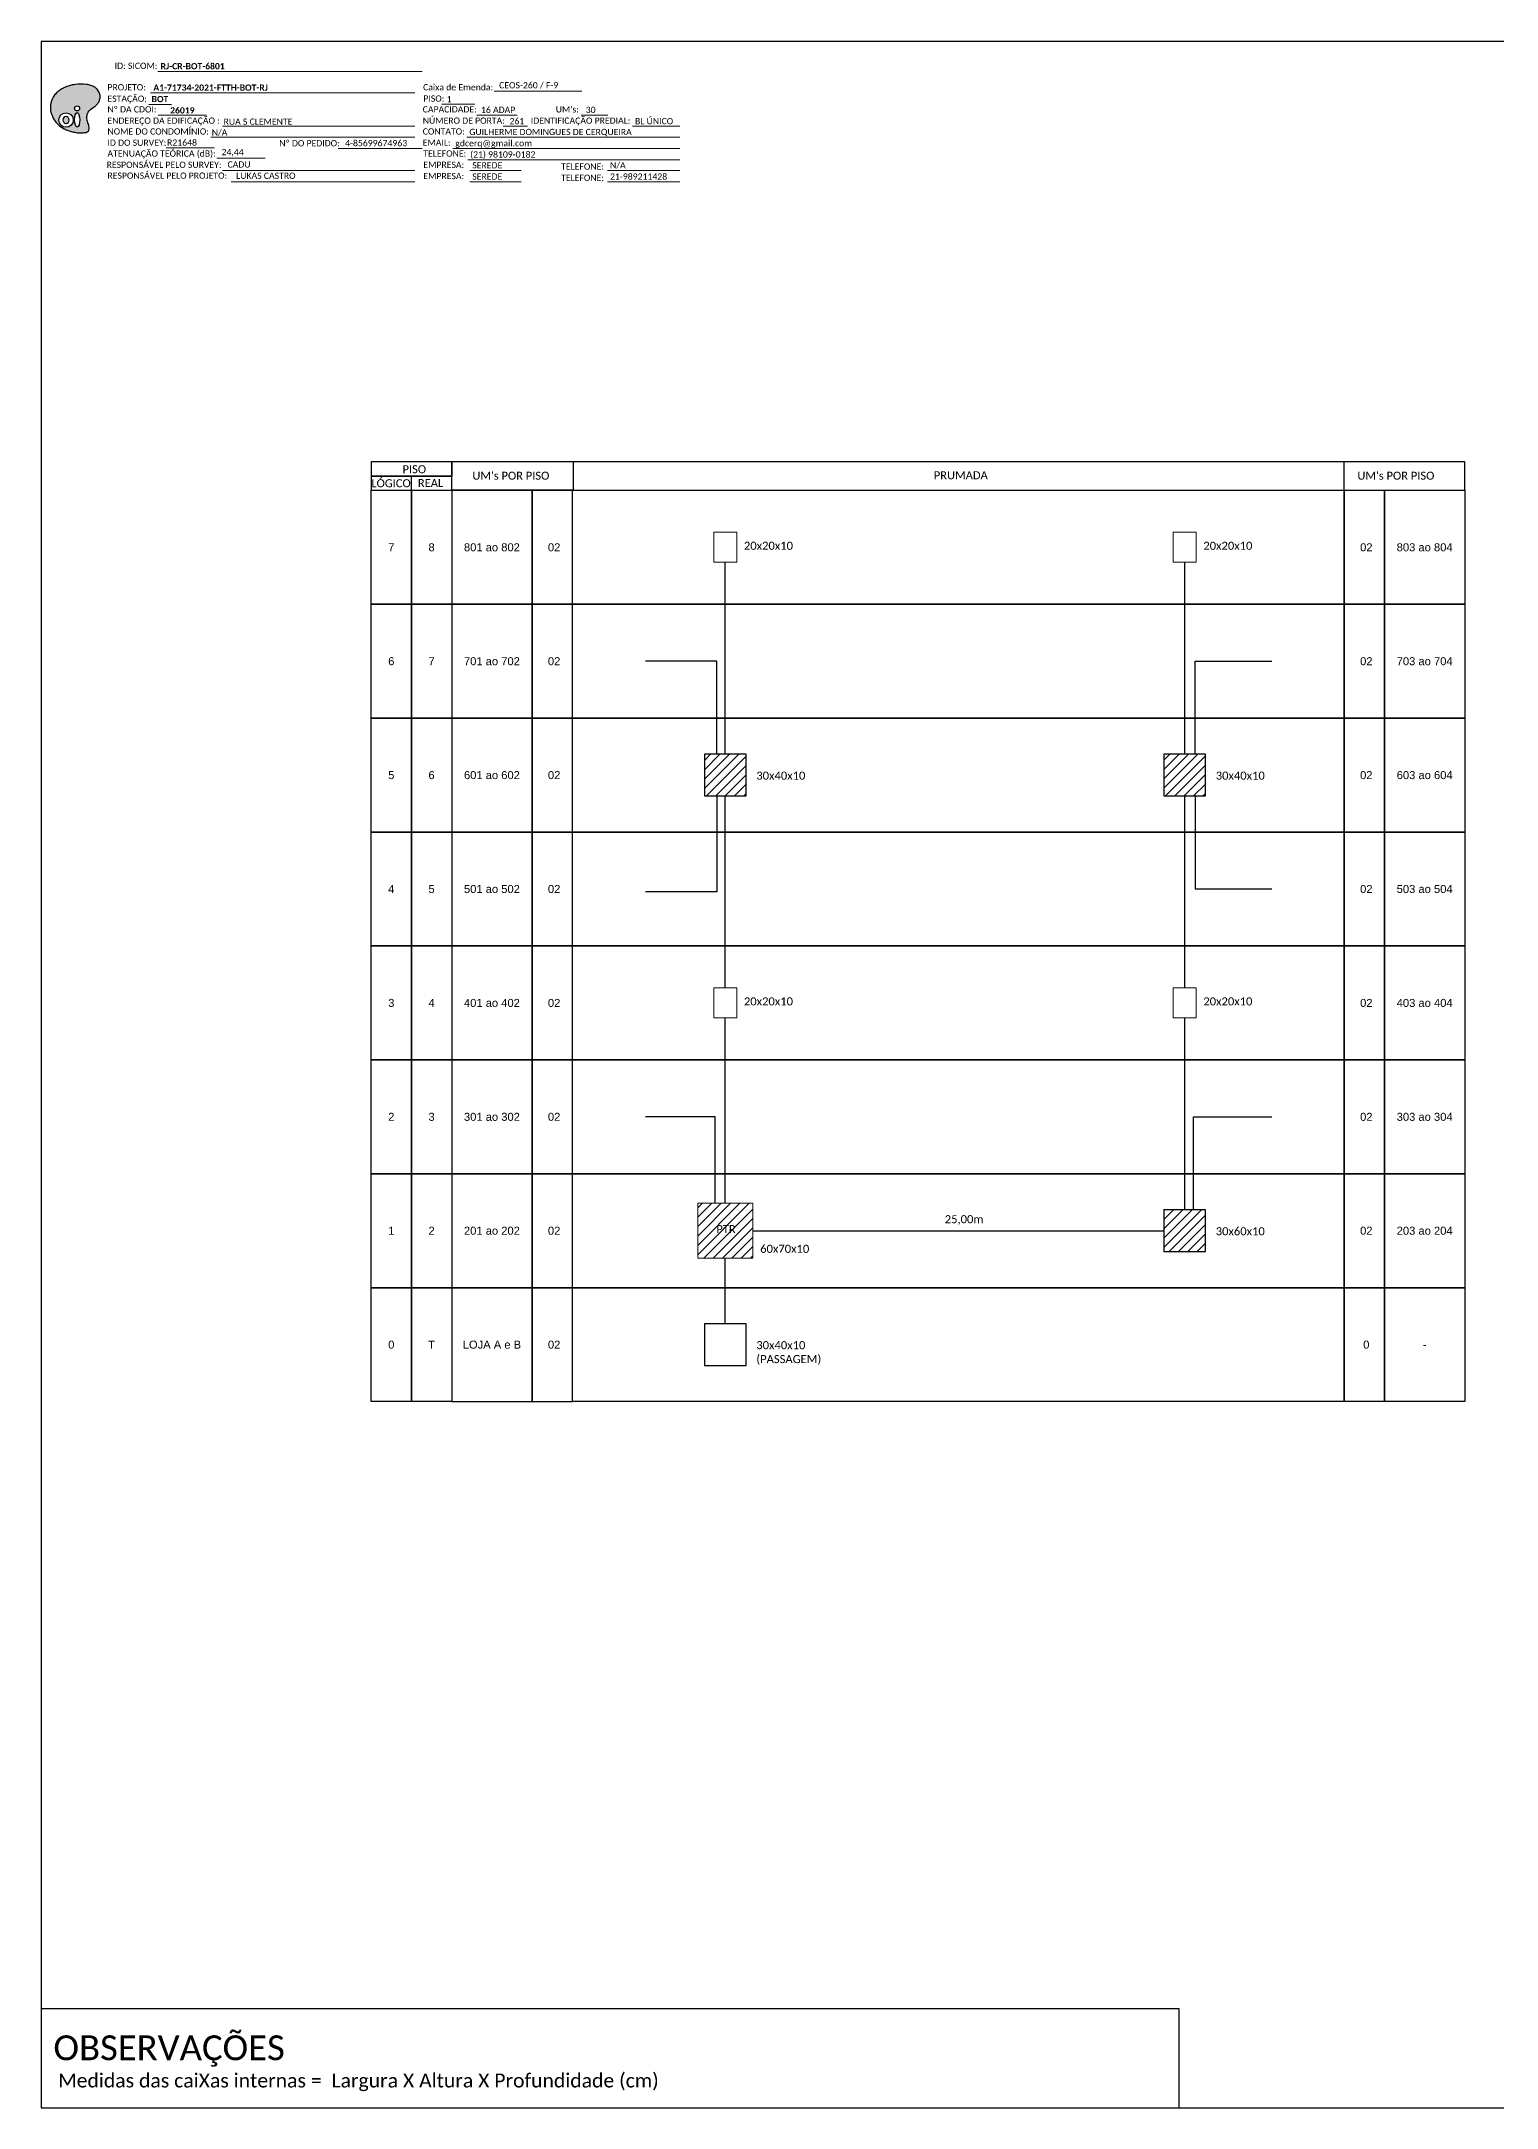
# Model space of a CAD drawing. Extents: x -89 to 1641, y 705 to 1299.
# Drawn here: x 803 to 1221, y 705 to 1299 of the extents above; entities that cross this region are included whole.
import ezdxf
from ezdxf.enums import TextEntityAlignment as Align

# ---------------------------------------------------------------- set-up
doc = ezdxf.new("R2010")
doc.units = 0
doc.styles.add('ARIAL', font='arial.ttf')
doc.styles.add('WMF-Calibri0', font='calibri.ttf')
doc.styles.add('WMF-Calibri1', font='calibrib.ttf')
pattern_1 = [(45, (-152.555, 62.2563), (-1.3470384, 1.3470384), [])]

# ---------------------------------------------------------------- blocks, each defined once
blk = doc.blocks.new('OI')
h = blk.add_hatch(color=40)
edge = h.paths.add_edge_path()
edge.add_spline(control_points=[(4.35, -0.67), (3.92, -0.99), (3.26, -1.5), (2.81, -2.59), (2.9, -3.5), (3.06, -4.27), (3.31, -4.85), (3.37, -5.39), (3.4, -5.88), (3.2, -6.4), (2.54, -6.61), (1.65, -6.63), (0.55, -6.67), (-0.56, -6.42), (-1.61, -6.14), (-2.77, -5.61), (-3.92, -4.77), (-4.89, -3.7), (-5.34, -2.65), (-5.6, -1.94), (-5.85, -0.96), (-5.71, 0.47), (-5.1, 2.02), (-4.14, 3.02), (-3.3, 3.61), (-2.37, 4.16), (-1.36, 4.44), (-0.56, 4.7), (0.79, 4.85), (2.24, 4.97), (3.79, 4.57), (4.67, 4.21), (5.44, 3.65), (5.76, 2.99), (6.03, 2.21), (6.01, 1.46), (5.72, 0.64), (5.31, 0.08), (4.88, -0.38), (4.51, -0.55), (4.35, -0.67)], knot_values=[0, 0, 0, 0, 1.60434, 2.417191, 3.427595, 4.282808, 4.776746, 5.304182, 5.888771, 6.258406, 6.858137, 7.79129, 8.986195, 10.124242, 11.187857, 12.242908, 13.953784, 15.414161, 16.515391, 17.349188, 17.675853, 19.552021, 21.515531, 22.568638, 23.63245, 24.621084, 25.782718, 26.745347, 27.142653, 29.870543, 31.004649, 31.921532, 32.709589, 33.801391, 34.042471, 35.192333, 35.971461, 36.628871, 37.254359, 37.836911, 37.836911, 37.836911, 37.836911], degree=3, periodic=0)
h.paths.add_polyline_path([(1.13, -0.87, -1), (-0.04, -0.87, -1)], flags=16)
edge = h.paths.add_edge_path(flags=16)
edge.add_ellipse((0.56, -3.59), major_axis=(-0.02, 1.71), ratio=0.361305, start_angle=0, end_angle=360)
h.paths.add_polyline_path([(-0.36, -3.62, -1), (-3.8, -3.62, -1)], flags=16)
edge = h.paths.add_edge_path(flags=0)
edge.add_ellipse((-2.08, -3.62), major_axis=(0, 0.885), ratio=0.758294, start_angle=0, end_angle=360)
at = {"color": 40}
for centre, radius in [((-2.08, -3.62), 1.72), ((0.54, -0.87), 0.587)]:
    blk.add_circle(centre, radius, dxfattribs=at)
blk.add_ellipse((-2.08, -3.62), major_axis=(0, 0.885), ratio=0.758294, start_param=-3.141592653589792, end_param=3.141592653589792, dxfattribs=at)
blk.add_ellipse((0.56, -3.59), major_axis=(-0.02, 1.71), ratio=0.361305, dxfattribs=at)
at = {"color": 40, "start_tangent": (-0.800898, -0.598801), "end_tangent": (-0.800898, -0.598801)}
blk.add_spline([(4.35, -0.67), (3.2, -1.78), (2.9, -2.54), (2.92, -3.55), (3.12, -4.38), (3.28, -4.85), (3.37, -5.37), (3.35, -5.95), (3.2, -6.29), (2.66, -6.55), (1.73, -6.63), (0.54, -6.62), (-0.58, -6.41), (-1.6, -6.11), (-2.56, -5.67), (-3.95, -4.67), (-4.89, -3.56), (-5.37, -2.56), (-5.64, -1.78), (-5.72, -1.46), (-5.63, 0.42), (-4.84, 2.22), (-4.13, 2.99), (-3.27, 3.62), (-2.4, 4.09), (-1.3, 4.47), (-0.37, 4.72), (0.02, 4.77), (2.75, 4.8), (3.85, 4.53), (4.69, 4.16), (5.31, 3.68), (5.85, 2.73), (5.93, 2.5), (5.94, 1.35), (5.67, 0.62), (5.29, 0.08), (4.84, -0.36), (4.35, -0.67)], degree=3, dxfattribs=at)
blk = doc.blocks.new('CARIMBO')
at = {"color": 7, "lineweight": 0}
for points in [[(35.66, -16.79), (111.64, -16.79)], [(134.48, -16.3), (159.61, -16.3)], [(35.15, -20.06), (41.7, -20.06)], [(37.81, -23.14), (51.75, -23.14)], [(119.43, -20.02), (128.92, -20.02)], [(129.48, -23.14), (141.1, -23.14)], [(159.42, -23.14), (167.09, -23.14)], [(52.97, -29.48), (111.64, -29.48)], [(56.38, -26.37), (111.64, -26.37)], [(126.6, -29.48), (187.83, -29.48)], [(137.07, -26.37), (144.01, -26.37)], [(174.24, -26.37), (187.8, -26.37)], [(40.13, -32.55), (54.07, -32.55)], [(54.67, -35.52), (68.61, -35.52)], [(122.56, -32.72), (187.83, -32.72)], [(56.38, -39.07), (111.64, -39.07)], [(126.84, -35.96), (187.83, -35.96)], [(127.45, -39.07), (142.25, -39.07)], [(167.06, -39.07), (187.83, -39.07)], [(58.87, -42.31), (111.64, -42.31)], [(127.45, -42.31), (142.25, -42.31)], [(167.06, -42.31), (187.83, -42.31)]]:
    blk.add_lwpolyline(points, dxfattribs=at)
at = {"color": 7, "xscale": 1.213923925163967, "yscale": 1.213923925163967, "zscale": 1.213923925163967, "rotation": 0.1532896023949059}
blk.add_blockref('OI', (13.86, -20.16), dxfattribs=at)
at = {"color": 7, "lineweight": 0, "style": 'WMF-Calibri0'}
for s, height, p in [('PROJETO:', 1.793, (23.26, -16.04)), ('ESTAÇÃO:', 1.793, (23.26, -19.32)), ('Caixa de Emenda:', 1.7927, (114.02, -16.04)), ('PISO:', 1.793, (114.09, -19.28)), ('ENDEREÇO DA EDIFICAÇÃO :', 1.7927, (23.26, -25.63)), ('Nº DA CDOI:', 1.7927, (23.26, -22.39)), ('CAPACIDADE:', 1.7927, (113.91, -22.39)), ('NÚMERO DE PORTA:', 1.7927, (113.91, -25.63)), ('IDENTIFICAÇÃO PREDIAL:', 1.7927, (144.99, -25.63)), ("UM's:", 1.793, (152.15, -22.39)), ('NOME DO CONDOMÍNIO:', 1.7927, (23.26, -28.74)), ('CONTATO:', 1.793, (113.91, -28.74)), ('ATENUAÇÃO TEÓRICA (dB):', 1.7927, (23.26, -35.09)), ('ID DO SURVEY:', 1.7927, (23.26, -31.97)), ('EMAIL:', 1.793, (113.91, -31.97)), ('TELEFONE:', 1.793, (114.09, -35.09)), ('RESPONSÁVEL PELO SURVEY:', 1.7927, (23.02, -38.32)), ('RESPONSÁVEL PELO PROJETO:', 1.7927, (23.26, -41.44)), ('EMPRESA:', 1.793, (114.09, -38.32)), ('EMPRESA:', 1.793, (114.09, -41.56)), ('TELEFONE:', 1.793, (153.7, -38.83)), ('TELEFONE:', 1.793, (153.7, -42.06))]:
    blk.add_text(s, height=height, dxfattribs=at).set_placement(p)
at = {"color": 7, "lineweight": 0, "flags": 8}
for tag, p, style in [('EST', (35.94, -19.41), 'WMF-Calibri1'), ('PROJ', (36.46, -16.13), 'WMF-Calibri1'), ('PISO_PTR', (120.78, -19.42), 'WMF-Calibri0'), ('CEOS-XX', (135.87, -15.46), 'WMF-Calibri0'), ('CAPAC.', (130.66, -22.52), 'WMF-Calibri0'), ("UC'S", (160.78, -22.54), 'WMF-Calibri0'), ('NOME_DO_COND.', (53.23, -29.02), 'WMF-Calibri0'), ('LOGRADOURO', (56.65, -25.91), 'WMF-Calibri0'), ('NOME_DO_CONTATO', (127.3, -28.89), 'WMF-Calibri0'), ('N°', (138.85, -25.77), 'WMF-Calibri0'), ('N°PREDIO', (174.94, -25.77), 'WMF-Calibri0'), ('_ID_', (40.39, -31.94), 'WMF-Calibri0'), ('O_POTEN', (56.06, -34.68), 'WMF-Calibri0'), ('EMAIL', (123.26, -32.12), 'WMF-Calibri0'), ('TELEFONE', (127.55, -35.36), 'WMF-Calibri0'), ('RES_SURVEY', (57.78, -38.23), 'WMF-Calibri0'), ('RES_PROJ', (60.27, -41.47), 'WMF-Calibri0'), ('EMP_RESP_SURVEY', (128.16, -38.47), 'WMF-Calibri0'), ('EMP_RESP_PROJ', (128.16, -41.71), 'WMF-Calibri0'), ('CONT_RESP_SURVEY', (167.76, -38.47), 'WMF-Calibri0'), ('CONT_RESP_PROJ', (167.76, -41.71), 'WMF-Calibri0')]:
    blk.add_attdef(tag, p, '', height=1.79, dxfattribs=dict(at, style=style))
at = {"color": 7, "lineweight": 0, "style": 'WMF-Calibri1', "flags": 8}
blk.add_attdef("N° CDO'S", text='', height=1.79, dxfattribs=at).set_placement((44.78, -22.68), align=Align.CENTER)

msp = doc.modelspace()

# ---------------------------------------------------------------- hatches: boundary and pattern name
h = msp.add_hatch()
h.set_pattern_fill('ANSI31', color=1, scale=0.6)
h.set_pattern_definition(pattern_1)
h.paths.add_polyline_path([(993.34, 1082.09), (1005.34, 1082.09), (1005.34, 1094.09), (993.34, 1094.09)])
h = msp.add_hatch()
h.set_pattern_fill('ANSI31', color=1, scale=0.6)
h.set_pattern_definition(pattern_1)
h.paths.add_polyline_path([(1125.43, 1082.09), (1137.43, 1082.09), (1137.43, 1094.09), (1125.43, 1094.09)])
h = msp.add_hatch()
h.set_pattern_fill('ANSI31', color=1, scale=0.6)
h.set_pattern_definition([(45, (323.3746, 3636.2755), (-1.3470384, 1.3470384), [])])
h.paths.add_polyline_path([(1007.24, 965.02), (991.43, 965.02), (991.43, 949.21), (1007.24, 949.21)])
h.paths.add_polyline_path([(996.17, 955.84), (1002.97, 955.84), (1002.97, 959.32), (996.17, 959.32)], flags=24)
h = msp.add_hatch()
h.set_pattern_fill('ANSI31', color=1, scale=0.6)
h.set_pattern_definition(pattern_1)
h.paths.add_polyline_path([(1125.43, 951.12), (1137.43, 951.12), (1137.43, 963.12), (1125.43, 963.12)])

# ---------------------------------------------------------------- linework, layer by layer
for points in [[(802.68, 705.02), (1641.25, 705.02), (1641.25, 1299.02), (802.68, 1299.02), (802.68, 705.02)], [(920.67, 1169.95), (1212, 1169.95), (1212, 1178.17), (920.67, 1178.17), (920.67, 1178.17), (920.67, 1174.06)], [(955.73, 1169.95), (955.73, 1178.17)], [(1177.27, 1169.95), (1177.27, 1178.17)], [(909.1, 1169.95), (909.1, 1174.06)]]:
    msp.add_lwpolyline(points)
at = {"color": 7, "lineweight": 0}
for points in [[(836.18, 1290.33), (912.16, 1290.33)], [(887.99, 1268.26), (912.14, 1268.26)]]:
    msp.add_lwpolyline(points, dxfattribs=at)
for points in [[(897.53, 1174.06), (920.67, 1174.06), (920.67, 1178.17), (897.53, 1178.17)], [(897.53, 1169.95), (920.67, 1169.95), (920.67, 1174.06), (897.53, 1174.06)], [(897.53, 1169.95), (909.1, 1169.95), (909.1, 1137.21), (897.53, 1137.21)], [(909.1, 1169.95), (920.67, 1169.95), (920.67, 1137.21), (909.1, 1137.21)], [(909.1, 1169.95), (920.67, 1169.95), (920.67, 1137.21), (909.1, 1137.21)], [(943.82, 1169.95), (920.67, 1169.95), (920.67, 1137.21), (943.82, 1137.21)], [(955.39, 1169.95), (943.82, 1169.95), (943.82, 1137.21), (955.39, 1137.21)], [(955.39, 1169.95), (1177.28, 1169.95), (1177.28, 1137.21), (955.39, 1137.21)], [(1177.28, 1169.95), (1188.85, 1169.95), (1188.85, 1137.21), (1177.28, 1137.21)], [(1188.85, 1169.95), (1212, 1169.95), (1212, 1137.21), (1188.85, 1137.21)], [(897.53, 1137.21), (909.1, 1137.21), (909.1, 1104.46), (897.53, 1104.46)], [(909.1, 1137.21), (920.67, 1137.21), (920.67, 1104.46), (909.1, 1104.46)], [(909.1, 1137.21), (920.67, 1137.21), (920.67, 1104.46), (909.1, 1104.46)], [(943.82, 1137.21), (920.67, 1137.21), (920.67, 1104.46), (943.82, 1104.46)], [(955.39, 1137.21), (943.82, 1137.21), (943.82, 1104.46), (955.39, 1104.46)], [(955.39, 1137.21), (1177.28, 1137.21), (1177.28, 1104.46), (955.39, 1104.46)], [(1177.28, 1137.21), (1188.85, 1137.21), (1188.85, 1104.46), (1177.28, 1104.46)], [(1188.85, 1137.21), (1212, 1137.21), (1212, 1104.46), (1188.85, 1104.46)], [(897.53, 1104.46), (909.1, 1104.46), (909.1, 1071.72), (897.53, 1071.72)], [(909.1, 1104.46), (920.67, 1104.46), (920.67, 1071.72), (909.1, 1071.72)], [(909.1, 1104.46), (920.67, 1104.46), (920.67, 1071.72), (909.1, 1071.72)], [(943.82, 1104.46), (920.67, 1104.46), (920.67, 1071.72), (943.82, 1071.72)], [(955.39, 1104.46), (943.82, 1104.46), (943.82, 1071.72), (955.39, 1071.72)], [(955.39, 1104.46), (1177.28, 1104.46), (1177.28, 1071.72), (955.39, 1071.72)], [(1177.28, 1104.46), (1188.85, 1104.46), (1188.85, 1071.72), (1177.28, 1071.72)], [(1188.85, 1104.46), (1212, 1104.46), (1212, 1071.72), (1188.85, 1071.72)], [(897.53, 1071.72), (909.1, 1071.72), (909.1, 1038.97), (897.53, 1038.97)], [(909.1, 1071.72), (920.67, 1071.72), (920.67, 1038.97), (909.1, 1038.97)], [(909.1, 1071.72), (920.67, 1071.72), (920.67, 1038.97), (909.1, 1038.97)], [(943.82, 1071.72), (920.67, 1071.72), (920.67, 1038.97), (943.82, 1038.97)], [(955.39, 1071.72), (943.82, 1071.72), (943.82, 1038.97), (955.39, 1038.97)], [(955.39, 1071.72), (1177.28, 1071.72), (1177.28, 1038.97), (955.39, 1038.97)], [(1177.28, 1071.72), (1188.85, 1071.72), (1188.85, 1038.97), (1177.28, 1038.97)], [(1188.85, 1071.72), (1212, 1071.72), (1212, 1038.97), (1188.85, 1038.97)], [(897.53, 1038.97), (909.1, 1038.97), (909.1, 1006.23), (897.53, 1006.23)], [(909.1, 1038.97), (920.67, 1038.97), (920.67, 1006.23), (909.1, 1006.23)], [(909.1, 1038.97), (920.67, 1038.97), (920.67, 1006.23), (909.1, 1006.23)], [(943.82, 1038.97), (920.67, 1038.97), (920.67, 1006.23), (943.82, 1006.23)], [(955.39, 1038.97), (943.82, 1038.97), (943.82, 1006.23), (955.39, 1006.23)], [(955.39, 1038.97), (1177.28, 1038.97), (1177.28, 1006.23), (955.39, 1006.23)], [(1177.28, 1038.97), (1188.85, 1038.97), (1188.85, 1006.23), (1177.28, 1006.23)], [(1188.85, 1038.97), (1212, 1038.97), (1212, 1006.23), (1188.85, 1006.23)], [(897.53, 1006.23), (909.1, 1006.23), (909.1, 973.49), (897.53, 973.49)], [(909.1, 1006.23), (920.67, 1006.23), (920.67, 973.49), (909.1, 973.49)], [(909.1, 1006.23), (920.67, 1006.23), (920.67, 973.49), (909.1, 973.49)], [(943.82, 1006.23), (920.67, 1006.23), (920.67, 973.49), (943.82, 973.49)], [(955.39, 1006.23), (943.82, 1006.23), (943.82, 973.49), (955.39, 973.49)], [(955.39, 1006.23), (1177.28, 1006.23), (1177.28, 973.49), (955.39, 973.49)], [(1177.28, 1006.23), (1188.85, 1006.23), (1188.85, 973.49), (1177.28, 973.49)], [(1188.85, 1006.23), (1212, 1006.23), (1212, 973.49), (1188.85, 973.49)], [(897.53, 973.49), (909.1, 973.49), (909.1, 940.74), (897.53, 940.74)], [(909.1, 973.49), (920.67, 973.49), (920.67, 940.74), (909.1, 940.74)], [(909.1, 973.49), (920.67, 973.49), (920.67, 940.74), (909.1, 940.74)], [(943.82, 973.49), (920.67, 973.49), (920.67, 940.74), (943.82, 940.74)], [(955.39, 973.49), (943.82, 973.49), (943.82, 940.74), (955.39, 940.74)], [(955.39, 973.49), (1177.28, 973.49), (1177.28, 940.74), (955.39, 940.74)], [(1177.28, 973.49), (1188.85, 973.49), (1188.85, 940.74), (1177.28, 940.74)], [(1188.85, 973.49), (1212, 973.49), (1212, 940.74), (1188.85, 940.74)], [(897.53, 940.74), (909.1, 940.74), (909.1, 908), (897.53, 908)], [(909.1, 940.74), (920.67, 940.74), (920.67, 908), (909.1, 908)], [(909.1, 940.74), (920.67, 940.74), (920.67, 908), (909.1, 908)], [(943.82, 940.74), (920.67, 940.74), (920.67, 908), (943.82, 908)], [(955.39, 940.74), (943.82, 940.74), (943.82, 908), (955.39, 908)], [(955.39, 940.74), (1177.28, 940.74), (1177.28, 908), (955.39, 908)], [(1177.28, 940.74), (1188.85, 940.74), (1188.85, 908), (1177.28, 908)], [(1188.85, 940.74), (1212, 940.74), (1212, 908), (1188.85, 908)], [(993.34, 918.37), (1005.34, 918.37), (1005.34, 930.37), (993.34, 930.37)]]:
    msp.add_lwpolyline(points, close=True)
at = {"color": 0, "lineweight": 0}
for points in [[(996.03, 1157.89), (1002.65, 1157.89), (1002.65, 1149.27), (996.03, 1149.27)], [(1128.12, 1157.89), (1134.74, 1157.89), (1134.74, 1149.27), (1128.12, 1149.27)], [(996.03, 1026.91), (1002.65, 1026.91), (1002.65, 1018.29), (996.03, 1018.29)], [(1128.12, 1026.91), (1134.74, 1026.91), (1134.74, 1018.29), (1128.12, 1018.29)]]:
    msp.add_lwpolyline(points, close=True, dxfattribs=at)
at = {"color": 3, "ltscale": 0.5}
for points in [[(999.34, 1094.09), (999.34, 1149.27)], [(1131.43, 1094.09), (1131.43, 1149.27)], [(996.95, 1094.09), (996.95, 1120.83), (976.45, 1120.83)], [(1134.45, 1094.09), (1134.45, 1120.83), (1156.45, 1120.83)], [(996.95, 1082.09), (996.95, 1054.5), (976.45, 1054.5)], [(999.34, 1026.91), (999.34, 1082.09)], [(1131.43, 1026.91), (1131.43, 1082.09)], [(1134.45, 1082.09), (1134.45, 1055.35), (1156.45, 1055.35)], [(999.34, 965.02), (999.34, 1018.29)], [(1131.43, 963.12), (1131.43, 1018.29)], [(996.45, 965.02), (996.45, 989.86), (976.45, 989.86)], [(1133.95, 963.12), (1133.95, 989.86), (1156.45, 989.86)], [(1007.24, 957.12), (1066.34, 957.12)], [(1066.34, 957.12), (1125.43, 957.12)], [(999.34, 930.37), (999.34, 949.21)]]:
    msp.add_lwpolyline(points, dxfattribs=at)
at = {"color": 1}
for points in [[(993.34, 1082.09), (1005.34, 1082.09), (1005.34, 1094.09), (993.34, 1094.09)], [(1125.43, 1082.09), (1137.43, 1082.09), (1137.43, 1094.09), (1125.43, 1094.09)], [(1125.43, 951.12), (1137.43, 951.12), (1137.43, 963.12), (1125.43, 963.12)]]:
    msp.add_lwpolyline(points, close=True, dxfattribs=at)
at = {"color": 1, "lineweight": 0}
msp.add_lwpolyline([(991.43, 965.02), (1007.24, 965.02), (1007.24, 949.21), (991.43, 949.21)], close=True, dxfattribs=at)
at = {"color": 7}
msp.add_lwpolyline([(802.76, 733.5), (1129.71, 733.5), (1129.71, 705.02)], dxfattribs=at)

# ---------------------------------------------------------------- block references
ref = msp.add_blockref('CARIMBO', (798.44, 1300.96))
ref.add_attrib('PROJ', 'A1-71734-2021-FTTH-BOT-RJ', (834.9, 1284.82), dxfattribs={"color": 7, "lineweight": 0, "height": 1.7927, "style": 'WMF-Calibri1'})
ref.add_attrib('EST', 'BOT', (834.39, 1281.54), dxfattribs={"color": 7, "lineweight": 0, "height": 1.793, "style": 'WMF-Calibri1'})
ref.add_attrib("N° CDO'S", '26019', dxfattribs={"color": 7, "lineweight": 0, "height": 1.793, "style": 'WMF-Calibri1'}).set_placement((843.23, 1278.28), align=Align.CENTER)
ref.add_attrib('LOGRADOURO', 'RUA S CLEMENTE', (855.09, 1275.04), dxfattribs={"color": 7, "lineweight": 0, "height": 1.7927, "style": 'WMF-Calibri0'})
ref.add_attrib('NOME_DO_COND.', 'N/A', (851.68, 1271.93), dxfattribs={"color": 7, "lineweight": 0, "height": 1.793, "style": 'WMF-Calibri0'})
ref.add_attrib('_ID_', 'R21648', (838.84, 1269.02), dxfattribs={"color": 7, "lineweight": 0, "height": 1.793, "style": 'WMF-Calibri0'})
ref.add_attrib('O_POTEN', '24,44', (854.51, 1266.28), dxfattribs={"color": 7, "lineweight": 0, "height": 1.793, "style": 'WMF-Calibri0'})
ref.add_attrib('RES_SURVEY', 'CADU', (856.22, 1262.73), dxfattribs={"color": 7, "lineweight": 0, "height": 1.793, "style": 'WMF-Calibri0'})
ref.add_attrib('RES_PROJ', 'LUKAS CASTRO', (858.71, 1259.49), dxfattribs={"color": 7, "lineweight": 0, "height": 1.7927, "style": 'WMF-Calibri0'})
ref.add_attrib('CEOS-XX', 'CEOS-260 / F-9', (934.32, 1285.5), dxfattribs={"color": 7, "lineweight": 0, "height": 1.7927, "style": 'WMF-Calibri0'})
ref.add_attrib('CAPAC.', '16 ADAP', (929.1, 1278.44), dxfattribs={"color": 7, "lineweight": 0, "height": 1.793, "style": 'WMF-Calibri0'})
ref.add_attrib("UC'S", '30', (959.22, 1278.42), dxfattribs={"color": 7, "lineweight": 0, "height": 1.793, "style": 'WMF-Calibri0'})
ref.add_attrib('PISO_PTR', '1', (919.23, 1281.53), dxfattribs={"color": 7, "lineweight": 0, "height": 1.79, "style": 'WMF-Calibri0'})
ref.add_attrib('N°', '261', (937.29, 1275.18), dxfattribs={"color": 7, "lineweight": 0, "height": 1.793, "style": 'WMF-Calibri0'})
ref.add_attrib('N°PREDIO', 'BL ÚNICO', (973.39, 1275.18), dxfattribs={"color": 7, "lineweight": 0, "height": 1.793, "style": 'WMF-Calibri0'})
ref.add_attrib('NOME_DO_CONTATO', 'GUILHERME DOMINGUES DE CERQUEIRA', (925.74, 1272.07), dxfattribs={"color": 7, "lineweight": 0, "height": 1.7927, "style": 'WMF-Calibri0'})
ref.add_attrib('EMAIL', 'gdcerq@gmail.com', (921.71, 1268.83), dxfattribs={"color": 7, "lineweight": 0, "height": 1.7927, "style": 'WMF-Calibri0'})
ref.add_attrib('TELEFONE', '(21) 98109-0182', (925.99, 1265.6), dxfattribs={"color": 7, "lineweight": 0, "height": 1.7927, "style": 'WMF-Calibri0'})
ref.add_attrib('EMP_RESP_SURVEY', 'SEREDE', (926.6, 1262.49), dxfattribs={"color": 7, "lineweight": 0, "height": 1.793, "style": 'WMF-Calibri0'})
ref.add_attrib('EMP_RESP_PROJ', 'SEREDE', (926.6, 1259.25), dxfattribs={"color": 7, "lineweight": 0, "height": 1.793, "style": 'WMF-Calibri0'})
ref.add_attrib('CONT_RESP_SURVEY', 'N/A', (966.2, 1262.49), dxfattribs={"color": 7, "lineweight": 0, "height": 1.793, "style": 'WMF-Calibri0'})
ref.add_attrib('CONT_RESP_PROJ', '21-989211428', (966.2, 1259.25), dxfattribs={"color": 7, "lineweight": 0, "height": 1.7927, "style": 'WMF-Calibri0'})

# ---------------------------------------------------------------- texts
at = {"color": 7, "lineweight": 0, "style": 'WMF-Calibri0'}
for s, p in [('ID: SICOM: ', (823.78, 1291.08)), ('Nº DO PEDIDO:', (871.12, 1268.84))]:
    msp.add_text(s, height=1.7927, dxfattribs=at).set_placement(p)
at = {"style": 'WMF-Calibri0'}
for s, height, p in [('     PISO', 2.3, (902.49, 1174.87)), ('  LÓGICO', 2.3, (895.95, 1170.84)), ('    REAL', 2.3, (907.71, 1170.9)), ("UM's POR PISO", 2.3, (926.63, 1173.01)), ('PRUMADA', 2.3, (1059.3, 1173.13)), ("UM's POR PISO", 2.3, (1181.1, 1173.01)), ('20x20x10', 2.317, (1004.7, 1152.86)), ('20x20x10', 2.317, (1136.8, 1152.86)), ('30x40x10', 2.317, (1008.26, 1086.78)), ('30x40x10', 2.317, (1140.36, 1086.78)), ('20x20x10', 2.317, (1004.7, 1021.88)), ('20x20x10', 2.317, (1136.8, 1021.88)), ('PTR', 2.317, (996.75, 956.43)), ('25,00m', 2.317, (1062.45, 959.26)), ('30x60x10', 2.317, (1140.36, 955.8)), ('60x70x10', 2.317, (1009.38, 950.76)), ('30x40x10', 2.317, (1008.26, 923.06)), ('(PASSAGEM)', 2.317, (1008.26, 919.06))]:
    msp.add_text(s, height=height, dxfattribs=at).set_placement(p)
at = {"style": 'ARIAL'}
for s, p in [('7', (903.31, 1153.58)), ('8', (914.89, 1153.58)), ('801 ao 802', (932.24, 1153.58)), ('02', (950.13, 1153.58)), ('02', (1183.66, 1153.58)), ('803 ao 804', (1200.43, 1153.58)), ('6', (903.31, 1120.83)), ('7', (914.89, 1120.83)), ('701 ao 702', (932.24, 1120.83)), ('02', (950.13, 1120.83)), ('02', (1183.66, 1120.83)), ('703 ao 704', (1200.43, 1120.83)), ('5', (903.31, 1088.09)), ('6', (914.89, 1088.09)), ('601 ao 602', (932.24, 1088.09)), ('02', (950.13, 1088.09)), ('02', (1183.66, 1088.09)), ('603 ao 604', (1200.43, 1088.09)), ('4', (903.31, 1055.35)), ('5', (914.89, 1055.35)), ('501 ao 502', (932.24, 1055.35)), ('02', (950.13, 1055.35)), ('02', (1183.66, 1055.35)), ('503 ao 504', (1200.43, 1055.35)), ('3', (903.31, 1022.6)), ('4', (914.89, 1022.6)), ('401 ao 402', (932.24, 1022.6)), ('02', (950.13, 1022.6)), ('02', (1183.66, 1022.6)), ('403 ao 404', (1200.43, 1022.6)), ('2', (903.31, 989.86)), ('3', (914.89, 989.86)), ('301 ao 302', (932.24, 989.86)), ('02', (950.13, 989.86)), ('02', (1183.66, 989.86)), ('303 ao 304', (1200.43, 989.86)), ('1', (903.31, 957.12)), ('2', (914.89, 957.12)), ('201 ao 202', (932.24, 957.12)), ('02', (950.13, 957.12)), ('02', (1183.66, 957.12)), ('203 ao 204', (1200.43, 957.12)), ('0', (903.31, 924.37)), ('T', (914.89, 924.37)), ('LOJA A e B', (932.24, 924.37)), ('02', (950.13, 924.37)), ('0', (1183.66, 924.37)), ('-', (1200.43, 924.37))]:
    msp.add_text(s, height=2.3, dxfattribs=at).set_placement(p, align=Align.MIDDLE_CENTER)
at = {"color": 7, "style": 'WMF-Calibri0'}
msp.add_text('OBSERVAÇÕES', height=7.1308, dxfattribs=at).set_placement((806.17, 718.67))
at = {"color": 7, "insert": (807.52, 714.83), "char_height": 4, "width": 658.8434, "attachment_point": 1, "style": 'WMF-Calibri0'}
msp.add_mtext('Medidas das caiXas internas =  Largura X Altura X Profundidade (cm)', dxfattribs=at)
at = {"color": 7, "lineweight": 0, "flags": 8}
for tag, p, s, style in [('RJ-CR-BOT-6801', (836.98, 1290.98), 'RJ-CR-BOT-6801', 'WMF-Calibri1'), ('4-85699674963', (890.03, 1268.87), '4-85699674963', 'WMF-Calibri0')]:
    msp.add_attdef(tag, p, s, height=1.7927, dxfattribs=dict(at, style=style))

doc.saveas('drawing.dxf')
